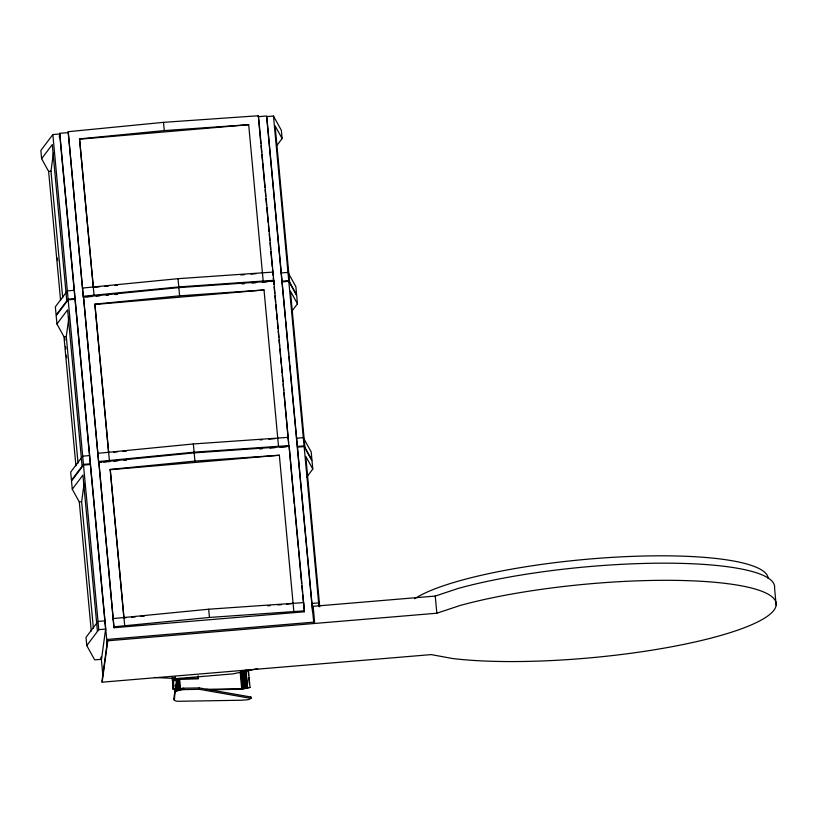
<?xml version="1.0" encoding="UTF-8"?>
<svg xmlns="http://www.w3.org/2000/svg" width="817" height="817" viewBox="0 0 817 817"><rect width="100%" height="100%" fill="white"/><g stroke="black" fill="none" stroke-linecap="round" stroke-linejoin="round"><path stroke-width="1.23" d="M198.082 675.792L198.276 678.856L181.476 679.141L176.972 680.05L175.594 688.721L176.921 689.497L176.094 680.612M62.715 297.797L50.971 171.202L53.462 152.891M59.263 137.103L59.774 133.324L68.659 132.579M68.189 131.69L83.324 297.214L68.189 131.69L163.512 122.346L258.468 115.748L273.736 280.323L273.603 281.262L271.07 281.477M93.281 287.002L79.545 138.88L164.278 130.577L248.685 124.705L263.186 281.058M78.044 463.055L66.3 336.461L68.965 316.935M82.568 288.983L82.691 288.033L178.024 278.689L272.97 272.092L272.847 273.031M288.942 446.531L273.797 281.007L178.852 287.604L83.518 296.949L98.663 462.473L101.196 462.259M108.62 452.261L94.874 304.138L179.607 295.836L264.014 289.974L278.515 446.317M93.383 628.314L81.639 501.72L84.131 483.419M97.897 454.242L98.02 453.302L193.353 443.958L288.299 437.35L288.176 438.3M98.663 462.473L83.518 296.949M98.847 462.218L113.992 627.732L304.271 611.79L304.394 610.84L289.126 446.266L194.18 452.873L98.847 462.218L113.992 627.732M126.451 617.632L123.898 617.846L110.203 469.407L194.936 461.094L279.343 455.232L293.844 611.576M104.505 623.361L104.852 620.849L98.009 621.42L86.02 637.352L86.776 645.583L94.67 659.85L101.502 659.278L105.618 629.08L90.35 464.495L83.508 465.077L71.508 481.009L72.274 489.24L79.29 501.914L91.269 631.051M776.15 605.244L774.557 588.097A188.216 36.877 -5.3 0 0 663.598 563.168A188.216 36.877 -5.3 0 0 458.306 588.403L435.247 596.073L313.146 606.306L314.606 622.074L107.66 639.415L102.023 680.806L102.156 682.175L431.202 654.601L452.679 658.543A188.216 36.877 -5.3 0 0 717.663 636.331A188.216 36.877 -5.3 0 0 724.873 583.338A188.216 36.877 -5.3 0 0 459.889 605.55L436.84 613.22L107.783 640.794L102.156 682.175M113.226 619.5L113.359 618.561L208.682 609.216L303.638 602.619L304.271 611.79M248.685 124.705L79.504 139.207M175.512 690.069L173.122 688.945L174.041 677.957M174.419 699.117L175.267 689.905L183.733 688.19L199.215 687.924L250.911 697.013C250.982 700.751 244.64 699.607 241.965 700.23L180.741 701.252C171.887 701.711 173.766 699.526 175.165 690.099M258.346 116.688L258.468 115.748M264.014 289.974L94.833 304.465M273.797 281.007L273.909 284.469M279.343 455.232L110.162 469.724M289.126 446.266L294.263 503.946M293.089 603.344L286.685 604.202M312.462 611.33L313.146 606.306M198.317 678.324L182.845 678.59C180.955 678.069 170.651 680.592 176.738 680.306M175.298 691.468L181.966 689.65L199.338 689.303L251.033 698.392M74.184 290.321L67.351 290.893L55.352 306.835L56.118 315.056L68.117 299.124L74.95 298.552L59.682 133.978L52.85 134.55L40.85 150.481L41.616 158.712L48.622 171.396L60.601 300.523M41.616 158.712L52.278 144.548L66.78 300.891M89.523 455.58L82.68 456.162L70.681 472.093L71.447 480.325L83.446 464.383L90.279 463.811L75.011 299.236L68.179 299.808L56.179 315.74L56.945 323.971L63.951 336.655L75.93 465.782M56.945 323.971L67.607 309.806L82.109 466.16M276.789 145.62L282.12 138.543L281.354 130.311L273.47 116.045L266.638 116.617M72.274 489.24L82.936 475.075L97.437 631.418M292.118 310.879L297.449 303.801L296.694 295.57L288.799 281.303L281.967 281.875L285.358 318.446M86.776 645.583L98.775 629.652L83.508 465.077M306.692 477.159L312.788 469.06L312.023 460.839L304.138 446.562L297.296 447.144L312.564 611.719M206.078 689.323L242.373 688.7L250.022 687.414L248.491 670.9M250.022 687.414L241.903 689.231L210.337 689.773M250.911 697.013L250.758 698.617M240.944 689.262L241.699 688.731L240.167 672.217M257.702 668.653L232.906 673.892L176.972 678.58L154.352 677.487M83.457 296.265L178.78 286.92L273.736 280.323M98.786 461.523L194.109 452.179L289.065 445.582M114.114 626.792L209.448 617.448L304.394 610.84M173.122 688.945L175.594 688.721M257.835 116.729L266.72 115.983L313.697 622.36M48.622 171.396L50.971 171.202M94.517 287.216L99.603 286.787M104.688 286.369L108.498 286.042M114.86 285.511L117.403 285.296M240.76 274.961L244.579 274.645M250.931 274.114L256.017 273.685M281.14 272.96L287.972 272.388L295.866 286.655L296.622 294.886L288.738 280.619L273.47 116.045M85.867 297L92.209 296.469M96.018 296.142L99.817 295.825M106.159 295.294L108.702 295.08M115.044 294.549L117.577 294.345M241.893 283.918L244.436 283.713M252.044 283.07L255.844 282.753M262.196 282.222L267.261 281.794M288.738 280.619L281.906 281.191L266.75 117.873M63.951 336.655L66.3 336.461M113.655 452.158L117.474 451.842M122.56 451.413L126.38 451.096M259.908 439.903L262.451 439.689M268.803 439.158L275.166 438.627M296.469 438.229L303.311 437.646L311.195 451.924L311.961 460.145L304.067 445.878L288.799 281.303M103.728 462.044L110.081 461.513M113.88 461.197L117.689 460.88M124.031 460.349L126.564 460.134M259.765 448.972L262.298 448.758M269.906 448.125L274.982 447.696M280.057 447.267L286.399 446.736M304.067 445.878L297.235 446.45L289.688 365.097M79.29 501.914L81.639 501.72M131.537 617.203L135.346 616.886M140.432 616.457L144.252 616.141M267.608 605.806L270.151 605.591M277.78 604.948L281.599 604.631M311.798 603.487L318.64 602.915L319.518 604.498M98.775 629.652L105.618 629.08M282.12 138.543L275.115 125.859L289.616 282.202M297.449 303.801L290.443 291.118L304.945 447.461M312.788 469.06L305.772 456.376L319.733 606.847M435.247 596.073L436.84 613.22M304.138 446.562L318.967 606.439M285.593 320.969L288.636 353.751M288.871 356.273L289.453 362.574M258.57 119.211L260.797 143.169M261.031 145.692L261.614 151.993M261.849 154.515L262.431 160.816M262.666 163.339L264.892 187.297M265.127 189.82L265.709 196.121M265.944 198.643L266.526 204.944M266.761 207.467L268.17 222.602M268.405 225.124L268.987 231.425M269.222 233.948L269.804 240.249M270.039 242.772L270.621 249.083M270.856 251.605L272.255 266.73M272.49 269.253L273.062 275.39M273.276 277.739L273.603 281.262M274.144 286.992L274.726 293.303M274.961 295.815L275.543 302.127M275.778 304.649L276.36 310.95M276.595 313.473L277.177 319.774M277.412 322.296L277.994 328.597M278.229 331.12L278.822 337.431M279.057 339.954L279.639 346.255M279.874 348.777L280.456 355.078M280.691 357.601L281.273 363.902M281.508 366.425L282.09 372.736M282.325 375.258L282.917 381.559M283.142 384.082L283.734 390.383M283.969 392.906L288.615 442.998M294.498 506.469L298.358 548.084M298.593 550.607L301.636 583.389M301.871 585.912L302.453 592.213M302.688 594.735L303.393 602.303M248.082 669.869L248.562 674.944M248.797 677.487L249.379 683.839M245.937 669.766L247.582 687.546M245.866 671.186L247.398 687.689M245.58 671.329L247.112 687.843M245.202 671.482L246.734 687.996M244.732 671.625L246.264 688.139M244.181 671.758L245.713 688.271M243.456 670.614L245.11 688.394M242.802 670.716L244.457 688.506M242.118 670.808L243.772 688.588M241.423 670.88L243.068 688.66M240.841 672.197L242.373 688.7M163.512 122.346L164.278 130.577M178.024 278.689L178.78 286.92M178.852 287.604L179.607 295.836M193.353 443.958L194.109 452.179M194.18 452.873L194.936 461.094M208.682 609.216L209.448 617.448M199.215 687.924L199.338 689.303M183.733 688.19L183.866 689.558M182.845 688.22L182.977 689.589M181.834 688.282L181.966 689.65M180.823 688.384L180.945 689.752M179.577 678.314L180.639 689.742M178.964 679.591L179.954 689.885M178.259 679.57L179.209 689.732M178.872 688.67L178.994 690.038M177.606 679.54L178.555 689.701M177.003 679.489L178.116 690.212M176.462 679.427L177.401 689.589M177.187 689.037L177.32 690.416M175.379 677.109L175.614 679.652M176.033 684.319L176.635 690.62M175.808 685.483L176.166 689.293M174.818 677.334L175.052 679.867M175.553 685.351L175.9 689.17M175.951 689.466L176.074 690.845M175.369 685.218L175.716 689.027M175.246 684.912L175.614 688.884M174.399 677.548L174.634 680.091M175.532 689.691L175.655 691.059M174.133 677.763L174.368 680.306M175.267 689.905L175.389 691.284M173.408 684.595L173.643 687.138M172.469 678.079L172.826 681.899M173.061 684.432L173.531 689.517M172.07 677.518L173.286 689.334M174.021 698.545L174.307 700.302M79.545 138.88L94.047 295.223M94.874 304.138L109.376 460.492M110.203 469.407L124.715 625.751M107.66 639.415L107.783 640.794M59.774 133.324L107.098 643.51M52.85 134.55L68.117 299.124M68.179 299.808L83.446 464.383M101.288 656.929L101.502 659.278M101.165 657.225L102.819 674.995M57.394 258.06L57.629 260.572M64.768 337.574L65.003 340.097M65.585 346.408L65.82 348.93M66.402 355.232L66.637 357.754M414.679 598.718A182.6 35.774 -5.3 0 1 615.262 557.184A182.6 35.774 -5.3 0 1 768.215 578.416"/></g></svg>
